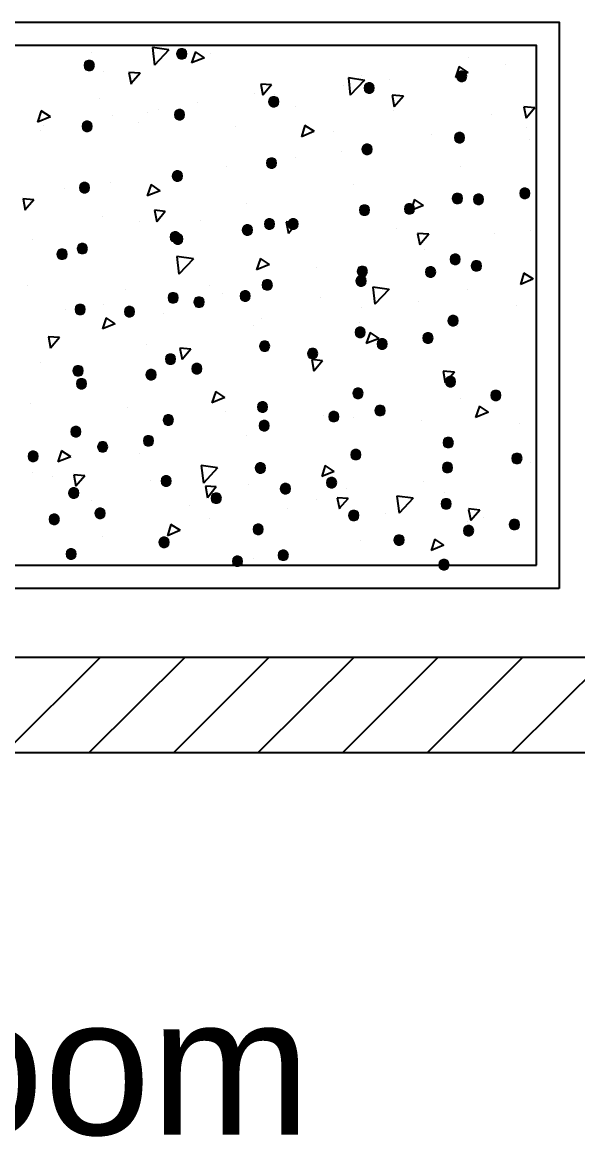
# Model space of a CAD drawing. Header units: millimetres. Extents: x 43 to 258, y 87 to 343.
# Drawn here: x 90.22 to 103.82, y 179.95 to 207.26 of the extents above; entities that cross this region are included whole.
import ezdxf

# ---------------------------------------------------------------- set-up
doc = ezdxf.new("R2010")
doc.units = ezdxf.units.MM
doc.header["$MEASUREMENT"] = 0
doc.layers.get('0').update_dxf_attribs({"linetype": 'CONTINUOUS'})
doc.styles.add('Arial$001H0', font='')
doc.styles.get('Arial$001H0').set_extended_font_data('Arial')

msp = doc.modelspace()

# ---------------------------------------------------------------- hatches: boundary and pattern name
at = {"true_color": 0x767676}
for points in [[(94.241, 206.491), (94.23, 206.544), (94.199, 206.587), (94.146, 206.608), (94.103, 206.608), (94.051, 206.587), (94.019, 206.544), (94.008, 206.491), (94.019, 206.438), (94.051, 206.396), (94.103, 206.375), (94.146, 206.375), (94.199, 206.396), (94.23, 206.438)], [(91.976, 206.206), (91.966, 206.259), (91.934, 206.301), (91.881, 206.322), (91.839, 206.322), (91.786, 206.301), (91.754, 206.259), (91.743, 206.206), (91.754, 206.153), (91.786, 206.11), (91.839, 206.089), (91.881, 206.089), (91.934, 206.11), (91.966, 206.153)], [(101.099, 205.941), (101.088, 205.994), (101.057, 206.036), (101.004, 206.057), (100.961, 206.057), (100.909, 206.036), (100.877, 205.994), (100.866, 205.941), (100.877, 205.888), (100.909, 205.846), (100.961, 205.825), (101.004, 205.825), (101.057, 205.846), (101.088, 205.888)], [(98.834, 205.655), (98.824, 205.708), (98.792, 205.751), (98.739, 205.772), (98.697, 205.772), (98.644, 205.751), (98.612, 205.708), (98.601, 205.655), (98.612, 205.602), (98.644, 205.56), (98.697, 205.539), (98.739, 205.539), (98.792, 205.56), (98.824, 205.602)], [(96.495, 205.317), (96.485, 205.37), (96.453, 205.412), (96.4, 205.433), (96.358, 205.433), (96.305, 205.412), (96.273, 205.37), (96.262, 205.317), (96.273, 205.264), (96.305, 205.221), (96.358, 205.2), (96.4, 205.2), (96.453, 205.221), (96.485, 205.264)], [(94.188, 204.999), (94.178, 205.052), (94.146, 205.094), (94.093, 205.116), (94.051, 205.116), (93.998, 205.094), (93.966, 205.052), (93.955, 204.999), (93.966, 204.946), (93.998, 204.904), (94.051, 204.883), (94.093, 204.883), (94.146, 204.904), (94.178, 204.946)], [(91.923, 204.713), (91.913, 204.766), (91.881, 204.809), (91.828, 204.83), (91.786, 204.83), (91.733, 204.809), (91.701, 204.766), (91.69, 204.713), (91.701, 204.66), (91.733, 204.618), (91.786, 204.597), (91.828, 204.597), (91.881, 204.618), (91.913, 204.66)], [(101.046, 204.438), (101.036, 204.491), (101.004, 204.533), (100.951, 204.555), (100.909, 204.555), (100.856, 204.533), (100.824, 204.491), (100.813, 204.438), (100.824, 204.385), (100.856, 204.343), (100.909, 204.322), (100.951, 204.322), (101.004, 204.343), (101.036, 204.385)], [(98.781, 204.152), (98.771, 204.205), (98.739, 204.248), (98.686, 204.269), (98.644, 204.269), (98.591, 204.248), (98.559, 204.205), (98.548, 204.152), (98.559, 204.1), (98.591, 204.057), (98.644, 204.036), (98.686, 204.036), (98.739, 204.057), (98.771, 204.1)], [(96.442, 203.814), (96.432, 203.867), (96.4, 203.909), (96.347, 203.93), (96.305, 203.93), (96.252, 203.909), (96.22, 203.867), (96.21, 203.814), (96.22, 203.761), (96.252, 203.719), (96.305, 203.697), (96.347, 203.697), (96.4, 203.719), (96.432, 203.761)], [(94.135, 203.496), (94.125, 203.549), (94.093, 203.592), (94.04, 203.613), (93.998, 203.613), (93.945, 203.592), (93.913, 203.549), (93.902, 203.496), (93.913, 203.443), (93.945, 203.401), (93.998, 203.38), (94.04, 203.38), (94.093, 203.401), (94.125, 203.443)], [(91.86, 203.211), (91.849, 203.263), (91.817, 203.306), (91.765, 203.327), (91.722, 203.327), (91.669, 203.306), (91.638, 203.263), (91.627, 203.211), (91.638, 203.158), (91.669, 203.115), (91.722, 203.094), (91.765, 203.094), (91.817, 203.115), (91.849, 203.158)], [(100.993, 202.946), (100.983, 202.999), (100.951, 203.041), (100.898, 203.062), (100.856, 203.062), (100.803, 203.041), (100.771, 202.999), (100.76, 202.946), (100.771, 202.893), (100.803, 202.851), (100.856, 202.83), (100.898, 202.83), (100.951, 202.851), (100.983, 202.893)], [(101.512, 202.925), (101.501, 202.978), (101.469, 203.02), (101.417, 203.041), (101.374, 203.041), (101.321, 203.02), (101.29, 202.978), (101.279, 202.925), (101.29, 202.872), (101.321, 202.83), (101.374, 202.808), (101.417, 202.808), (101.469, 202.83), (101.501, 202.872)], [(102.644, 203.073), (102.634, 203.126), (102.602, 203.168), (102.549, 203.189), (102.507, 203.189), (102.454, 203.168), (102.422, 203.126), (102.411, 203.073), (102.422, 203.02), (102.454, 202.978), (102.507, 202.957), (102.549, 202.957), (102.602, 202.978), (102.634, 203.02)], [(98.718, 202.66), (98.707, 202.713), (98.675, 202.755), (98.623, 202.777), (98.58, 202.777), (98.527, 202.755), (98.496, 202.713), (98.485, 202.66), (98.496, 202.607), (98.527, 202.565), (98.58, 202.544), (98.623, 202.544), (98.675, 202.565), (98.707, 202.607)], [(99.818, 202.692), (99.808, 202.745), (99.776, 202.787), (99.723, 202.808), (99.681, 202.808), (99.628, 202.787), (99.596, 202.745), (99.586, 202.692), (99.596, 202.639), (99.628, 202.597), (99.681, 202.576), (99.723, 202.576), (99.776, 202.597), (99.808, 202.639)], [(96.389, 202.322), (96.379, 202.374), (96.347, 202.417), (96.294, 202.438), (96.252, 202.438), (96.199, 202.417), (96.167, 202.374), (96.157, 202.322), (96.167, 202.269), (96.199, 202.226), (96.252, 202.205), (96.294, 202.205), (96.347, 202.226), (96.379, 202.269)], [(96.972, 202.322), (96.961, 202.374), (96.929, 202.417), (96.876, 202.438), (96.834, 202.438), (96.781, 202.417), (96.749, 202.374), (96.739, 202.322), (96.749, 202.269), (96.781, 202.226), (96.834, 202.205), (96.876, 202.205), (96.929, 202.226), (96.961, 202.269)], [(94.082, 202.004), (94.072, 202.057), (94.04, 202.099), (93.987, 202.12), (93.945, 202.12), (93.892, 202.099), (93.86, 202.057), (93.849, 202.004), (93.86, 201.951), (93.892, 201.909), (93.945, 201.888), (93.987, 201.888), (94.04, 201.909), (94.072, 201.951)], [(95.85, 202.173), (95.839, 202.226), (95.807, 202.269), (95.754, 202.29), (95.712, 202.29), (95.659, 202.269), (95.627, 202.226), (95.617, 202.173), (95.627, 202.12), (95.659, 202.078), (95.712, 202.057), (95.754, 202.057), (95.807, 202.078), (95.839, 202.12)], [(91.807, 201.718), (91.796, 201.771), (91.765, 201.814), (91.712, 201.835), (91.669, 201.835), (91.616, 201.814), (91.585, 201.771), (91.574, 201.718), (91.585, 201.665), (91.616, 201.623), (91.669, 201.602), (91.712, 201.602), (91.765, 201.623), (91.796, 201.665)], [(94.146, 201.951), (94.135, 202.004), (94.103, 202.046), (94.051, 202.068), (94.008, 202.068), (93.955, 202.046), (93.924, 202.004), (93.913, 201.951), (93.924, 201.898), (93.955, 201.856), (94.008, 201.835), (94.051, 201.835), (94.103, 201.856), (94.135, 201.898)], [(91.309, 201.581), (91.299, 201.634), (91.267, 201.676), (91.214, 201.697), (91.172, 201.697), (91.119, 201.676), (91.087, 201.634), (91.077, 201.581), (91.087, 201.528), (91.119, 201.485), (91.172, 201.464), (91.214, 201.464), (91.267, 201.485), (91.299, 201.528)], [(100.94, 201.454), (100.93, 201.507), (100.898, 201.549), (100.845, 201.57), (100.803, 201.57), (100.75, 201.549), (100.718, 201.507), (100.707, 201.454), (100.718, 201.401), (100.75, 201.358), (100.803, 201.337), (100.845, 201.337), (100.898, 201.358), (100.93, 201.401)], [(101.459, 201.295), (101.448, 201.348), (101.417, 201.39), (101.364, 201.411), (101.321, 201.411), (101.268, 201.39), (101.237, 201.348), (101.226, 201.295), (101.237, 201.242), (101.268, 201.2), (101.321, 201.179), (101.364, 201.179), (101.417, 201.2), (101.448, 201.242)], [(98.633, 200.925), (98.623, 200.977), (98.591, 201.02), (98.538, 201.041), (98.496, 201.041), (98.443, 201.02), (98.411, 200.977), (98.4, 200.925), (98.411, 200.872), (98.443, 200.829), (98.496, 200.808), (98.538, 200.808), (98.591, 200.829), (98.623, 200.872)], [(98.665, 201.157), (98.654, 201.21), (98.623, 201.253), (98.57, 201.274), (98.527, 201.274), (98.474, 201.253), (98.443, 201.21), (98.432, 201.157), (98.443, 201.104), (98.474, 201.062), (98.527, 201.041), (98.57, 201.041), (98.623, 201.062), (98.654, 201.104)], [(100.337, 201.147), (100.326, 201.2), (100.295, 201.242), (100.242, 201.263), (100.199, 201.263), (100.147, 201.242), (100.115, 201.2), (100.104, 201.147), (100.115, 201.094), (100.147, 201.052), (100.199, 201.03), (100.242, 201.03), (100.295, 201.052), (100.326, 201.094)], [(96.337, 200.829), (96.326, 200.882), (96.294, 200.925), (96.241, 200.946), (96.199, 200.946), (96.146, 200.925), (96.114, 200.882), (96.104, 200.829), (96.114, 200.776), (96.146, 200.734), (96.199, 200.713), (96.241, 200.713), (96.294, 200.734), (96.326, 200.776)], [(94.029, 200.512), (94.019, 200.565), (93.987, 200.607), (93.934, 200.628), (93.892, 200.628), (93.839, 200.607), (93.807, 200.565), (93.797, 200.512), (93.807, 200.459), (93.839, 200.417), (93.892, 200.395), (93.934, 200.395), (93.987, 200.417), (94.019, 200.459)], [(94.664, 200.406), (94.654, 200.459), (94.622, 200.501), (94.569, 200.522), (94.527, 200.522), (94.474, 200.501), (94.442, 200.459), (94.432, 200.406), (94.442, 200.353), (94.474, 200.311), (94.527, 200.29), (94.569, 200.29), (94.622, 200.311), (94.654, 200.353)], [(95.797, 200.554), (95.786, 200.607), (95.754, 200.649), (95.702, 200.671), (95.659, 200.671), (95.606, 200.649), (95.575, 200.607), (95.564, 200.554), (95.575, 200.501), (95.606, 200.459), (95.659, 200.438), (95.702, 200.438), (95.754, 200.459), (95.786, 200.501)], [(91.754, 200.226), (91.743, 200.279), (91.712, 200.321), (91.659, 200.342), (91.616, 200.342), (91.563, 200.321), (91.532, 200.279), (91.521, 200.226), (91.532, 200.173), (91.563, 200.131), (91.616, 200.11), (91.659, 200.11), (91.712, 200.131), (91.743, 200.173)], [(92.96, 200.173), (92.95, 200.226), (92.918, 200.268), (92.865, 200.29), (92.823, 200.29), (92.77, 200.268), (92.738, 200.226), (92.728, 200.173), (92.738, 200.12), (92.77, 200.078), (92.823, 200.057), (92.865, 200.057), (92.918, 200.078), (92.95, 200.12)], [(100.887, 199.951), (100.877, 200.004), (100.845, 200.046), (100.792, 200.067), (100.75, 200.067), (100.697, 200.046), (100.665, 200.004), (100.655, 199.951), (100.665, 199.898), (100.697, 199.856), (100.75, 199.834), (100.792, 199.834), (100.845, 199.856), (100.877, 199.898)], [(98.612, 199.665), (98.601, 199.718), (98.57, 199.76), (98.517, 199.782), (98.474, 199.782), (98.421, 199.76), (98.39, 199.718), (98.379, 199.665), (98.39, 199.612), (98.421, 199.57), (98.474, 199.549), (98.517, 199.549), (98.57, 199.57), (98.601, 199.612)], [(100.274, 199.528), (100.263, 199.58), (100.231, 199.623), (100.178, 199.644), (100.136, 199.644), (100.083, 199.623), (100.051, 199.58), (100.041, 199.528), (100.051, 199.475), (100.083, 199.432), (100.136, 199.411), (100.178, 199.411), (100.231, 199.432), (100.263, 199.475)], [(96.273, 199.326), (96.262, 199.379), (96.231, 199.422), (96.178, 199.443), (96.135, 199.443), (96.083, 199.422), (96.051, 199.379), (96.04, 199.326), (96.051, 199.274), (96.083, 199.231), (96.135, 199.21), (96.178, 199.21), (96.231, 199.231), (96.262, 199.274)], [(99.152, 199.379), (99.141, 199.432), (99.109, 199.475), (99.056, 199.496), (99.014, 199.496), (98.961, 199.475), (98.929, 199.432), (98.919, 199.379), (98.929, 199.326), (98.961, 199.284), (99.014, 199.263), (99.056, 199.263), (99.109, 199.284), (99.141, 199.326)], [(93.966, 199.009), (93.955, 199.062), (93.924, 199.104), (93.871, 199.125), (93.828, 199.125), (93.775, 199.104), (93.744, 199.062), (93.733, 199.009), (93.744, 198.956), (93.775, 198.914), (93.828, 198.893), (93.871, 198.893), (93.924, 198.914), (93.955, 198.956)], [(97.448, 199.147), (97.437, 199.199), (97.405, 199.242), (97.353, 199.263), (97.31, 199.263), (97.257, 199.242), (97.226, 199.199), (97.215, 199.147), (97.226, 199.094), (97.257, 199.051), (97.31, 199.03), (97.353, 199.03), (97.405, 199.051), (97.437, 199.094)], [(91.701, 198.723), (91.69, 198.776), (91.659, 198.818), (91.606, 198.84), (91.563, 198.84), (91.511, 198.818), (91.479, 198.776), (91.468, 198.723), (91.479, 198.67), (91.511, 198.628), (91.563, 198.607), (91.606, 198.607), (91.659, 198.628), (91.69, 198.67)], [(94.611, 198.776), (94.601, 198.829), (94.569, 198.871), (94.516, 198.893), (94.474, 198.893), (94.421, 198.871), (94.389, 198.829), (94.379, 198.776), (94.389, 198.723), (94.421, 198.681), (94.474, 198.66), (94.516, 198.66), (94.569, 198.681), (94.601, 198.723)], [(93.49, 198.628), (93.479, 198.681), (93.447, 198.723), (93.394, 198.744), (93.352, 198.744), (93.299, 198.723), (93.267, 198.681), (93.257, 198.628), (93.267, 198.575), (93.299, 198.533), (93.352, 198.512), (93.394, 198.512), (93.447, 198.533), (93.479, 198.575)], [(100.824, 198.459), (100.813, 198.512), (100.782, 198.554), (100.729, 198.575), (100.686, 198.575), (100.633, 198.554), (100.602, 198.512), (100.591, 198.459), (100.602, 198.406), (100.633, 198.363), (100.686, 198.342), (100.729, 198.342), (100.782, 198.363), (100.813, 198.406)], [(91.786, 198.406), (91.775, 198.459), (91.743, 198.501), (91.69, 198.522), (91.648, 198.522), (91.595, 198.501), (91.563, 198.459), (91.553, 198.406), (91.563, 198.353), (91.595, 198.31), (91.648, 198.289), (91.69, 198.289), (91.743, 198.31), (91.775, 198.353)], [(98.559, 198.173), (98.548, 198.226), (98.517, 198.268), (98.464, 198.289), (98.421, 198.289), (98.369, 198.268), (98.337, 198.226), (98.326, 198.173), (98.337, 198.12), (98.369, 198.078), (98.421, 198.056), (98.464, 198.056), (98.517, 198.078), (98.548, 198.12)], [(101.935, 198.12), (101.925, 198.173), (101.893, 198.215), (101.84, 198.236), (101.798, 198.236), (101.745, 198.215), (101.713, 198.173), (101.702, 198.12), (101.713, 198.067), (101.745, 198.025), (101.798, 198.004), (101.84, 198.004), (101.893, 198.025), (101.925, 198.067)], [(96.22, 197.834), (96.21, 197.887), (96.178, 197.929), (96.125, 197.951), (96.083, 197.951), (96.03, 197.929), (95.998, 197.887), (95.987, 197.834), (95.998, 197.781), (96.03, 197.739), (96.083, 197.718), (96.125, 197.718), (96.178, 197.739), (96.21, 197.781)], [(99.099, 197.75), (99.088, 197.802), (99.056, 197.845), (99.004, 197.866), (98.961, 197.866), (98.908, 197.845), (98.877, 197.802), (98.866, 197.75), (98.877, 197.697), (98.908, 197.654), (98.961, 197.633), (99.004, 197.633), (99.056, 197.654), (99.088, 197.697)], [(93.913, 197.517), (93.902, 197.57), (93.871, 197.612), (93.818, 197.633), (93.775, 197.633), (93.722, 197.612), (93.691, 197.57), (93.68, 197.517), (93.691, 197.464), (93.722, 197.421), (93.775, 197.4), (93.818, 197.4), (93.871, 197.421), (93.902, 197.464)], [(96.262, 197.379), (96.252, 197.432), (96.22, 197.474), (96.167, 197.496), (96.125, 197.496), (96.072, 197.474), (96.04, 197.432), (96.03, 197.379), (96.04, 197.326), (96.072, 197.284), (96.125, 197.263), (96.167, 197.263), (96.22, 197.284), (96.252, 197.326)], [(97.966, 197.601), (97.956, 197.654), (97.924, 197.697), (97.871, 197.718), (97.829, 197.718), (97.776, 197.697), (97.744, 197.654), (97.734, 197.601), (97.744, 197.548), (97.776, 197.506), (97.829, 197.485), (97.871, 197.485), (97.924, 197.506), (97.956, 197.548)], [(91.648, 197.231), (91.638, 197.284), (91.606, 197.326), (91.553, 197.347), (91.511, 197.347), (91.458, 197.326), (91.426, 197.284), (91.415, 197.231), (91.426, 197.178), (91.458, 197.136), (91.511, 197.115), (91.553, 197.115), (91.606, 197.136), (91.638, 197.178)], [(92.304, 196.861), (92.294, 196.913), (92.262, 196.956), (92.209, 196.977), (92.167, 196.977), (92.114, 196.956), (92.082, 196.913), (92.071, 196.861), (92.082, 196.808), (92.114, 196.765), (92.167, 196.744), (92.209, 196.744), (92.262, 196.765), (92.294, 196.808)], [(93.426, 197.009), (93.416, 197.062), (93.384, 197.104), (93.331, 197.125), (93.289, 197.125), (93.236, 197.104), (93.204, 197.062), (93.193, 197.009), (93.204, 196.956), (93.236, 196.913), (93.289, 196.892), (93.331, 196.892), (93.384, 196.913), (93.416, 196.956)], [(100.771, 196.966), (100.76, 197.019), (100.729, 197.062), (100.676, 197.083), (100.633, 197.083), (100.58, 197.062), (100.549, 197.019), (100.538, 196.966), (100.549, 196.913), (100.58, 196.871), (100.633, 196.85), (100.676, 196.85), (100.729, 196.871), (100.76, 196.913)], [(90.6, 196.628), (90.59, 196.681), (90.558, 196.723), (90.505, 196.744), (90.463, 196.744), (90.41, 196.723), (90.378, 196.681), (90.368, 196.628), (90.378, 196.575), (90.41, 196.532), (90.463, 196.511), (90.505, 196.511), (90.558, 196.532), (90.59, 196.575)], [(98.506, 196.67), (98.496, 196.723), (98.464, 196.765), (98.411, 196.786), (98.369, 196.786), (98.316, 196.765), (98.284, 196.723), (98.273, 196.67), (98.284, 196.617), (98.316, 196.575), (98.369, 196.554), (98.411, 196.554), (98.464, 196.575), (98.496, 196.617)], [(102.454, 196.575), (102.443, 196.628), (102.411, 196.67), (102.358, 196.691), (102.316, 196.691), (102.263, 196.67), (102.231, 196.628), (102.221, 196.575), (102.231, 196.522), (102.263, 196.48), (102.316, 196.458), (102.358, 196.458), (102.411, 196.48), (102.443, 196.522)], [(96.167, 196.342), (96.157, 196.395), (96.125, 196.437), (96.072, 196.458), (96.03, 196.458), (95.977, 196.437), (95.945, 196.395), (95.934, 196.342), (95.945, 196.289), (95.977, 196.247), (96.03, 196.226), (96.072, 196.226), (96.125, 196.247), (96.157, 196.289)], [(100.75, 196.353), (100.739, 196.405), (100.707, 196.448), (100.655, 196.469), (100.612, 196.469), (100.559, 196.448), (100.528, 196.405), (100.517, 196.353), (100.528, 196.3), (100.559, 196.257), (100.612, 196.236), (100.655, 196.236), (100.707, 196.257), (100.739, 196.3)], [(93.86, 196.024), (93.849, 196.077), (93.818, 196.12), (93.765, 196.141), (93.722, 196.141), (93.67, 196.12), (93.638, 196.077), (93.627, 196.024), (93.638, 195.972), (93.67, 195.929), (93.722, 195.908), (93.765, 195.908), (93.818, 195.929), (93.849, 195.972)], [(97.913, 195.982), (97.903, 196.035), (97.871, 196.077), (97.818, 196.099), (97.776, 196.099), (97.723, 196.077), (97.691, 196.035), (97.681, 195.982), (97.691, 195.929), (97.723, 195.887), (97.776, 195.866), (97.818, 195.866), (97.871, 195.887), (97.903, 195.929)], [(91.595, 195.728), (91.585, 195.781), (91.553, 195.823), (91.5, 195.845), (91.458, 195.845), (91.405, 195.823), (91.373, 195.781), (91.362, 195.728), (91.373, 195.675), (91.405, 195.633), (91.458, 195.612), (91.5, 195.612), (91.553, 195.633), (91.585, 195.675)], [(96.781, 195.834), (96.77, 195.887), (96.739, 195.929), (96.686, 195.95), (96.643, 195.95), (96.591, 195.929), (96.559, 195.887), (96.548, 195.834), (96.559, 195.781), (96.591, 195.739), (96.643, 195.718), (96.686, 195.718), (96.739, 195.739), (96.77, 195.781)], [(95.088, 195.601), (95.077, 195.654), (95.045, 195.696), (94.992, 195.718), (94.95, 195.718), (94.897, 195.696), (94.865, 195.654), (94.855, 195.601), (94.865, 195.548), (94.897, 195.506), (94.95, 195.485), (94.992, 195.485), (95.045, 195.506), (95.077, 195.548)], [(100.718, 195.464), (100.707, 195.516), (100.676, 195.559), (100.623, 195.58), (100.58, 195.58), (100.528, 195.559), (100.496, 195.516), (100.485, 195.464), (100.496, 195.411), (100.528, 195.368), (100.58, 195.347), (100.623, 195.347), (100.676, 195.368), (100.707, 195.411)], [(92.241, 195.231), (92.23, 195.284), (92.198, 195.326), (92.146, 195.347), (92.103, 195.347), (92.05, 195.326), (92.019, 195.284), (92.008, 195.231), (92.019, 195.178), (92.05, 195.135), (92.103, 195.114), (92.146, 195.114), (92.198, 195.135), (92.23, 195.178)], [(98.453, 195.178), (98.443, 195.231), (98.411, 195.273), (98.358, 195.294), (98.316, 195.294), (98.263, 195.273), (98.231, 195.231), (98.22, 195.178), (98.231, 195.125), (98.263, 195.083), (98.316, 195.061), (98.358, 195.061), (98.411, 195.083), (98.443, 195.125)], [(91.119, 195.083), (91.108, 195.135), (91.077, 195.178), (91.024, 195.199), (90.981, 195.199), (90.928, 195.178), (90.897, 195.135), (90.886, 195.083), (90.897, 195.03), (90.928, 194.987), (90.981, 194.966), (91.024, 194.966), (91.077, 194.987), (91.108, 195.03)], [(102.39, 194.956), (102.38, 195.008), (102.348, 195.051), (102.295, 195.072), (102.253, 195.072), (102.2, 195.051), (102.168, 195.008), (102.157, 194.956), (102.168, 194.903), (102.2, 194.86), (102.253, 194.839), (102.295, 194.839), (102.348, 194.86), (102.38, 194.903)], [(96.114, 194.839), (96.104, 194.892), (96.072, 194.934), (96.019, 194.956), (95.977, 194.956), (95.924, 194.934), (95.892, 194.892), (95.881, 194.839), (95.892, 194.786), (95.924, 194.744), (95.977, 194.723), (96.019, 194.723), (96.072, 194.744), (96.104, 194.786)], [(101.268, 194.807), (101.258, 194.86), (101.226, 194.903), (101.173, 194.924), (101.131, 194.924), (101.078, 194.903), (101.046, 194.86), (101.036, 194.807), (101.046, 194.754), (101.078, 194.712), (101.131, 194.691), (101.173, 194.691), (101.226, 194.712), (101.258, 194.754)], [(93.807, 194.522), (93.797, 194.575), (93.765, 194.617), (93.712, 194.638), (93.67, 194.638), (93.617, 194.617), (93.585, 194.575), (93.574, 194.522), (93.585, 194.469), (93.617, 194.426), (93.67, 194.405), (93.712, 194.405), (93.765, 194.426), (93.797, 194.469)], [(99.564, 194.575), (99.554, 194.627), (99.522, 194.67), (99.469, 194.691), (99.427, 194.691), (99.374, 194.67), (99.342, 194.627), (99.332, 194.575), (99.342, 194.522), (99.374, 194.479), (99.427, 194.458), (99.469, 194.458), (99.522, 194.479), (99.554, 194.522)], [(91.532, 194.236), (91.521, 194.289), (91.489, 194.331), (91.436, 194.352), (91.394, 194.352), (91.341, 194.331), (91.309, 194.289), (91.299, 194.236), (91.309, 194.183), (91.341, 194.141), (91.394, 194.119), (91.436, 194.119), (91.489, 194.141), (91.521, 194.183)], [(96.728, 194.204), (96.718, 194.257), (96.686, 194.299), (96.633, 194.321), (96.591, 194.321), (96.538, 194.299), (96.506, 194.257), (96.495, 194.204), (96.506, 194.151), (96.538, 194.109), (96.591, 194.088), (96.633, 194.088), (96.686, 194.109), (96.718, 194.151)], [(95.606, 194.056), (95.596, 194.109), (95.564, 194.151), (95.511, 194.172), (95.469, 194.172), (95.416, 194.151), (95.384, 194.109), (95.373, 194.056), (95.384, 194.003), (95.416, 193.961), (95.469, 193.94), (95.511, 193.94), (95.564, 193.961), (95.596, 194.003)], [(100.665, 193.971), (100.655, 194.024), (100.623, 194.067), (100.57, 194.088), (100.528, 194.088), (100.475, 194.067), (100.443, 194.024), (100.432, 193.971), (100.443, 193.918), (100.475, 193.876), (100.528, 193.855), (100.57, 193.855), (100.623, 193.876), (100.655, 193.918)]]:
    msp.add_hatch(color=0, dxfattribs=at).paths.add_polyline_path(points)

# ---------------------------------------------------------------- linework, layer by layer
at = {"color": 0, "linetype": 'Continuous', "lineweight": 25, "true_color": 0x767676}
for p, q in [((91.913, 206.523), (91.913, 206.523)), ((93.405, 206.65), (93.458, 206.216)), ((93.807, 206.587), (93.405, 206.65)), ((93.807, 206.587), (93.458, 206.216)), ((94.463, 206.544), (94.368, 206.269)), ((94.686, 206.396), (94.463, 206.544)), ((94.823, 206.502), (94.823, 206.502)), ((94.686, 206.396), (94.368, 206.269)), ((101.152, 206.407), (101.152, 206.407)), ((102.062, 206.237), (102.062, 206.237)), ((92.209, 206.047), (92.209, 206.047)), ((93.109, 206.015), (92.833, 206.036)), ((92.833, 206.036), (92.886, 205.751)), ((93.109, 206.015), (92.886, 205.761)), ((98.527, 205.962), (98.527, 205.962)), ((100.919, 206.184), (100.834, 205.909)), ((101.141, 206.036), (100.834, 205.909)), ((101.141, 206.036), (100.919, 206.184)), ((96.326, 205.729), (96.061, 205.751)), ((96.061, 205.751), (96.114, 205.475)), ((96.326, 205.729), (96.114, 205.475)), ((98.093, 205.719), (98.093, 205.719)), ((98.21, 205.899), (98.252, 205.475)), ((98.612, 205.835), (98.21, 205.899)), ((98.601, 205.846), (98.252, 205.475)), ((99.226, 205.867), (99.226, 205.867)), ((92.103, 205.401), (92.103, 205.401)), ((95.903, 205.507), (95.903, 205.507)), ((96.4, 205.497), (96.4, 205.497)), ((99.554, 205.454), (99.279, 205.475)), ((99.279, 205.475), (99.332, 205.19)), ((99.554, 205.454), (99.332, 205.19)), ((93.553, 205.126), (93.553, 205.126)), ((94.506, 205.306), (94.506, 205.306)), ((96.908, 205.2), (96.908, 205.2)), ((99.3, 205.105), (99.3, 205.105)), ((102.771, 205.168), (102.507, 205.19)), ((102.507, 205.19), (102.56, 204.914)), ((102.771, 205.168), (102.56, 204.914)), ((90.685, 205.094), (90.59, 204.819)), ((90.907, 204.946), (90.59, 204.819)), ((90.653, 204.904), (90.653, 204.904)), ((90.907, 204.946), (90.685, 205.094)), ((92.431, 204.978), (92.431, 204.978)), ((93.289, 205.063), (93.289, 205.063)), ((101.702, 204.999), (101.702, 204.999)), ((90.664, 204.608), (90.664, 204.608)), ((90.727, 204.745), (90.727, 204.745)), ((93.056, 204.798), (93.056, 204.798)), ((95.448, 204.703), (95.448, 204.703)), ((97.141, 204.735), (97.056, 204.459)), ((97.363, 204.586), (97.056, 204.459)), ((97.374, 204.586), (97.141, 204.735)), ((97.85, 204.597), (97.85, 204.597)), ((102.581, 204.692), (102.581, 204.692)), ((100.252, 204.502), (100.252, 204.502)), ((100.877, 204.47), (100.877, 204.47)), ((102.644, 204.396), (102.644, 204.396)), ((98.04, 204.1), (98.04, 204.1)), ((96.919, 203.951), (96.919, 203.951)), ((95.215, 203.719), (95.215, 203.719)), ((100.961, 203.729), (100.961, 203.729)), ((91.246, 203.2), (91.246, 203.2)), ((92.378, 203.348), (92.378, 203.348)), ((93.373, 203.285), (93.278, 203.009)), ((93.595, 203.136), (93.373, 203.285)), ((98.337, 203.285), (98.337, 203.285)), ((90.505, 202.914), (90.23, 202.935)), ((90.241, 202.935), (90.293, 202.66)), ((93.595, 203.136), (93.278, 203.009)), ((99.829, 202.925), (99.734, 202.65)), ((100.051, 202.777), (99.829, 202.925)), ((90.505, 202.914), (90.283, 202.66)), ((93.722, 202.628), (93.458, 202.66)), ((93.458, 202.66), (93.511, 202.374)), ((95.723, 202.83), (95.723, 202.83)), ((100.051, 202.777), (99.734, 202.65)), ((92.177, 202.501), (92.177, 202.501)), ((93.098, 202.385), (93.098, 202.385)), ((93.722, 202.628), (93.511, 202.374)), ((94.58, 202.406), (94.58, 202.406)), ((96.95, 202.353), (96.686, 202.374)), ((96.686, 202.374), (96.739, 202.089)), ((96.95, 202.353), (96.739, 202.089)), ((96.972, 202.3), (96.972, 202.3)), ((99.374, 202.205), (99.374, 202.205)), ((101.776, 202.099), (101.776, 202.099)), ((102.676, 202.152), (102.676, 202.152)), ((90.473, 201.93), (90.473, 201.93)), ((100.178, 202.068), (99.903, 202.089)), ((99.903, 202.089), (99.956, 201.814)), ((100.178, 202.068), (99.956, 201.814)), ((100.062, 201.708), (100.062, 201.708)), ((94.008, 201.528), (94.051, 201.094)), ((94.41, 201.464), (94.008, 201.528)), ((94.41, 201.464), (94.051, 201.094)), ((96.051, 201.475), (95.956, 201.2)), ((96.273, 201.327), (95.956, 201.2)), ((96.273, 201.327), (96.051, 201.475)), ((97.437, 201.253), (97.437, 201.253)), ((102.507, 201.115), (102.422, 200.84)), ((102.739, 200.967), (102.507, 201.115)), ((90.336, 200.819), (90.336, 200.819)), ((94.813, 200.808), (94.813, 200.808)), ((98.802, 200.776), (98.855, 200.353)), ((99.205, 200.713), (98.802, 200.776)), ((102.729, 200.967), (102.422, 200.84)), ((92.738, 200.723), (92.738, 200.723)), ((95.13, 200.618), (95.13, 200.618)), ((97.532, 200.522), (97.532, 200.522)), ((99.205, 200.723), (98.855, 200.353)), ((101.131, 200.723), (101.131, 200.723)), ((91.278, 200.215), (91.278, 200.215)), ((92.198, 200.353), (92.198, 200.353)), ((98.517, 200.268), (98.517, 200.268)), ((99.935, 200.417), (99.935, 200.417)), ((102.327, 200.321), (102.327, 200.321)), ((92.273, 200.025), (92.188, 199.75)), ((92.495, 199.877), (92.273, 200.025)), ((93.68, 200.12), (93.68, 200.12)), ((96.083, 200.014), (96.083, 200.014)), ((98.485, 199.919), (98.485, 199.919)), ((92.495, 199.877), (92.188, 199.75)), ((95.892, 199.824), (95.892, 199.824)), ((98.739, 199.665), (98.644, 199.39)), ((98.961, 199.517), (98.739, 199.665)), ((100.877, 199.813), (100.877, 199.813)), ((91.13, 199.538), (90.854, 199.559)), ((90.865, 199.559), (90.907, 199.274)), ((91.13, 199.538), (90.907, 199.274)), ((93.267, 199.369), (93.267, 199.369)), ((98.961, 199.517), (98.644, 199.39)), ((94.347, 199.252), (94.082, 199.274)), ((94.082, 199.274), (94.135, 198.998)), ((94.347, 199.252), (94.135, 198.998)), ((90.653, 198.924), (90.653, 198.924)), ((97.575, 198.967), (97.31, 198.998)), ((97.31, 198.998), (97.363, 198.713)), ((97.575, 198.967), (97.363, 198.713)), ((100.803, 198.691), (100.528, 198.713)), ((100.528, 198.713), (100.58, 198.427)), ((100.803, 198.691), (100.58, 198.427)), ((94.961, 198.215), (94.865, 197.94)), ((95.183, 198.067), (94.865, 197.94)), ((95.183, 198.067), (94.961, 198.215)), ((100.951, 198.035), (100.951, 198.035)), ((90.41, 197.919), (90.41, 197.919)), ((92.802, 197.824), (92.802, 197.824)), ((101.417, 197.855), (101.321, 197.58)), ((101.639, 197.707), (101.417, 197.855)), ((95.204, 197.718), (95.204, 197.718)), ((97.607, 197.623), (97.607, 197.623)), ((98.326, 197.591), (98.326, 197.591)), ((100.009, 197.517), (100.009, 197.517)), ((101.639, 197.707), (101.321, 197.58)), ((102.401, 197.421), (102.401, 197.421)), ((95.702, 197.136), (95.702, 197.136)), ((91.182, 196.765), (91.087, 196.49)), ((91.405, 196.617), (91.182, 196.765)), ((93.087, 196.691), (93.087, 196.691)), ((91.405, 196.617), (91.087, 196.49)), ((94.601, 196.405), (94.654, 195.972)), ((95.003, 196.342), (94.601, 196.405)), ((97.638, 196.405), (97.554, 196.13)), ((97.861, 196.257), (97.638, 196.405)), ((102.665, 196.469), (102.665, 196.469)), ((90.463, 196.236), (90.463, 196.236)), ((90.96, 196.141), (90.96, 196.141)), ((91.754, 196.151), (91.479, 196.173)), ((91.479, 196.173), (91.532, 195.897)), ((91.754, 196.151), (91.532, 195.897)), ((95.003, 196.342), (94.654, 195.972)), ((97.861, 196.257), (97.554, 196.13)), ((93.363, 196.035), (93.363, 196.035)), ((94.971, 195.876), (94.707, 195.897)), ((94.707, 195.897), (94.76, 195.612)), ((94.971, 195.876), (94.76, 195.612)), ((95.765, 195.94), (95.765, 195.94)), ((98.167, 195.834), (98.167, 195.834)), ((100.041, 196.014), (100.041, 196.014)), ((97.427, 195.569), (97.427, 195.569)), ((98.199, 195.591), (97.935, 195.612)), ((97.935, 195.612), (97.988, 195.337)), ((98.199, 195.591), (97.977, 195.337)), ((99.395, 195.654), (99.448, 195.231)), ((99.797, 195.601), (99.395, 195.654)), ((99.797, 195.601), (99.448, 195.231)), ((100.559, 195.739), (100.559, 195.739)), ((91.913, 195.538), (91.913, 195.538)), ((94.315, 195.432), (94.315, 195.432)), ((96.707, 195.337), (96.707, 195.337)), ((101.427, 195.305), (101.152, 195.337)), ((101.152, 195.326), (101.205, 195.051)), ((101.427, 195.305), (101.205, 195.051)), ((94.802, 195.114), (94.802, 195.114)), ((99.109, 195.231), (99.109, 195.231)), ((101.12, 195.03), (101.12, 195.03)), ((101.512, 195.135), (101.512, 195.135)), ((93.86, 194.956), (93.775, 194.68)), ((94.082, 194.807), (93.775, 194.68)), ((94.093, 194.807), (93.86, 194.956)), ((92.177, 194.67), (92.177, 194.67)), ((98.496, 194.575), (98.496, 194.575)), ((100.326, 194.596), (100.231, 194.321)), ((100.549, 194.448), (100.326, 194.596)), ((100.549, 194.448), (100.231, 194.321)), ((95.881, 194.13), (95.881, 194.13))]:
    msp.add_line(p, q, dxfattribs=at)
at = {"color": 0, "linetype": 'Continuous', "lineweight": 25, "true_color": 0x95834a}
for p, q in [((75.911, 193.961), (102.814, 193.961)), ((103.374, 193.389), (75.911, 193.389))]:
    msp.add_line(p, q, dxfattribs=at)
at = {"color": 0, "linetype": 'Continuous', "lineweight": 25, "true_color": 0x000007}
for p, q in [((128.69, 191.696), (70.122, 191.696)), ((89.785, 189.357), (92.124, 191.696)), ((91.849, 189.357), (94.199, 191.696)), ((93.924, 189.357), (96.262, 191.696)), ((95.987, 189.357), (98.337, 191.696)), ((98.062, 189.357), (100.401, 191.696)), ((100.136, 189.357), (102.475, 191.696)), ((102.2, 189.357), (104.549, 191.696)), ((128.69, 189.357), (70.122, 189.357))]:
    msp.add_line(p, q, dxfattribs=at)
at = {"color": 0, "linetype": 'Continuous', "lineweight": 25, "true_color": 0x95834a}
for points in [[(75.911, 207.264), (103.374, 207.264), (103.374, 193.961), (103.374, 193.389)], [(102.814, 193.961), (102.814, 206.692), (75.911, 206.692)]]:
    msp.add_lwpolyline(points, dxfattribs=at)
at = {"color": 0, "linetype": 'Continuous', "lineweight": -2, "true_color": 0x767676}
for points in [[(94.241, 206.491), (94.23, 206.544), (94.199, 206.587), (94.146, 206.608), (94.103, 206.608), (94.051, 206.587), (94.019, 206.544), (94.008, 206.491), (94.019, 206.438), (94.051, 206.396), (94.103, 206.375), (94.146, 206.375), (94.199, 206.396), (94.23, 206.438)], [(91.976, 206.206), (91.966, 206.259), (91.934, 206.301), (91.881, 206.322), (91.839, 206.322), (91.786, 206.301), (91.754, 206.259), (91.743, 206.206), (91.754, 206.153), (91.786, 206.11), (91.839, 206.089), (91.881, 206.089), (91.934, 206.11), (91.966, 206.153)], [(101.099, 205.941), (101.088, 205.994), (101.057, 206.036), (101.004, 206.057), (100.961, 206.057), (100.909, 206.036), (100.877, 205.994), (100.866, 205.941), (100.877, 205.888), (100.909, 205.846), (100.961, 205.825), (101.004, 205.825), (101.057, 205.846), (101.088, 205.888)], [(98.834, 205.655), (98.824, 205.708), (98.792, 205.751), (98.739, 205.772), (98.697, 205.772), (98.644, 205.751), (98.612, 205.708), (98.601, 205.655), (98.612, 205.602), (98.644, 205.56), (98.697, 205.539), (98.739, 205.539), (98.792, 205.56), (98.824, 205.602)], [(96.495, 205.317), (96.485, 205.37), (96.453, 205.412), (96.4, 205.433), (96.358, 205.433), (96.305, 205.412), (96.273, 205.37), (96.262, 205.317), (96.273, 205.264), (96.305, 205.221), (96.358, 205.2), (96.4, 205.2), (96.453, 205.221), (96.485, 205.264)], [(94.188, 204.999), (94.178, 205.052), (94.146, 205.094), (94.093, 205.116), (94.051, 205.116), (93.998, 205.094), (93.966, 205.052), (93.955, 204.999), (93.966, 204.946), (93.998, 204.904), (94.051, 204.883), (94.093, 204.883), (94.146, 204.904), (94.178, 204.946)], [(91.923, 204.713), (91.913, 204.766), (91.881, 204.809), (91.828, 204.83), (91.786, 204.83), (91.733, 204.809), (91.701, 204.766), (91.69, 204.713), (91.701, 204.66), (91.733, 204.618), (91.786, 204.597), (91.828, 204.597), (91.881, 204.618), (91.913, 204.66)], [(101.046, 204.438), (101.036, 204.491), (101.004, 204.533), (100.951, 204.555), (100.909, 204.555), (100.856, 204.533), (100.824, 204.491), (100.813, 204.438), (100.824, 204.385), (100.856, 204.343), (100.909, 204.322), (100.951, 204.322), (101.004, 204.343), (101.036, 204.385)], [(98.781, 204.152), (98.771, 204.205), (98.739, 204.248), (98.686, 204.269), (98.644, 204.269), (98.591, 204.248), (98.559, 204.205), (98.548, 204.152), (98.559, 204.1), (98.591, 204.057), (98.644, 204.036), (98.686, 204.036), (98.739, 204.057), (98.771, 204.1)], [(96.442, 203.814), (96.432, 203.867), (96.4, 203.909), (96.347, 203.93), (96.305, 203.93), (96.252, 203.909), (96.22, 203.867), (96.21, 203.814), (96.22, 203.761), (96.252, 203.719), (96.305, 203.697), (96.347, 203.697), (96.4, 203.719), (96.432, 203.761)], [(94.135, 203.496), (94.125, 203.549), (94.093, 203.592), (94.04, 203.613), (93.998, 203.613), (93.945, 203.592), (93.913, 203.549), (93.902, 203.496), (93.913, 203.443), (93.945, 203.401), (93.998, 203.38), (94.04, 203.38), (94.093, 203.401), (94.125, 203.443)], [(91.86, 203.211), (91.849, 203.263), (91.817, 203.306), (91.765, 203.327), (91.722, 203.327), (91.669, 203.306), (91.638, 203.263), (91.627, 203.211), (91.638, 203.158), (91.669, 203.115), (91.722, 203.094), (91.765, 203.094), (91.817, 203.115), (91.849, 203.158)], [(100.993, 202.946), (100.983, 202.999), (100.951, 203.041), (100.898, 203.062), (100.856, 203.062), (100.803, 203.041), (100.771, 202.999), (100.76, 202.946), (100.771, 202.893), (100.803, 202.851), (100.856, 202.83), (100.898, 202.83), (100.951, 202.851), (100.983, 202.893)], [(101.512, 202.925), (101.501, 202.978), (101.469, 203.02), (101.417, 203.041), (101.374, 203.041), (101.321, 203.02), (101.29, 202.978), (101.279, 202.925), (101.29, 202.872), (101.321, 202.83), (101.374, 202.808), (101.417, 202.808), (101.469, 202.83), (101.501, 202.872)], [(102.644, 203.073), (102.634, 203.126), (102.602, 203.168), (102.549, 203.189), (102.507, 203.189), (102.454, 203.168), (102.422, 203.126), (102.411, 203.073), (102.422, 203.02), (102.454, 202.978), (102.507, 202.957), (102.549, 202.957), (102.602, 202.978), (102.634, 203.02)], [(98.718, 202.66), (98.707, 202.713), (98.675, 202.755), (98.623, 202.777), (98.58, 202.777), (98.527, 202.755), (98.496, 202.713), (98.485, 202.66), (98.496, 202.607), (98.527, 202.565), (98.58, 202.544), (98.623, 202.544), (98.675, 202.565), (98.707, 202.607)], [(99.818, 202.692), (99.808, 202.745), (99.776, 202.787), (99.723, 202.808), (99.681, 202.808), (99.628, 202.787), (99.596, 202.745), (99.586, 202.692), (99.596, 202.639), (99.628, 202.597), (99.681, 202.576), (99.723, 202.576), (99.776, 202.597), (99.808, 202.639)], [(96.389, 202.322), (96.379, 202.374), (96.347, 202.417), (96.294, 202.438), (96.252, 202.438), (96.199, 202.417), (96.167, 202.374), (96.157, 202.322), (96.167, 202.269), (96.199, 202.226), (96.252, 202.205), (96.294, 202.205), (96.347, 202.226), (96.379, 202.269)], [(96.972, 202.322), (96.961, 202.374), (96.929, 202.417), (96.876, 202.438), (96.834, 202.438), (96.781, 202.417), (96.749, 202.374), (96.739, 202.322), (96.749, 202.269), (96.781, 202.226), (96.834, 202.205), (96.876, 202.205), (96.929, 202.226), (96.961, 202.269)], [(94.082, 202.004), (94.072, 202.057), (94.04, 202.099), (93.987, 202.12), (93.945, 202.12), (93.892, 202.099), (93.86, 202.057), (93.849, 202.004), (93.86, 201.951), (93.892, 201.909), (93.945, 201.888), (93.987, 201.888), (94.04, 201.909), (94.072, 201.951)], [(95.85, 202.173), (95.839, 202.226), (95.807, 202.269), (95.754, 202.29), (95.712, 202.29), (95.659, 202.269), (95.627, 202.226), (95.617, 202.173), (95.627, 202.12), (95.659, 202.078), (95.712, 202.057), (95.754, 202.057), (95.807, 202.078), (95.839, 202.12)], [(91.807, 201.718), (91.796, 201.771), (91.765, 201.814), (91.712, 201.835), (91.669, 201.835), (91.616, 201.814), (91.585, 201.771), (91.574, 201.718), (91.585, 201.665), (91.616, 201.623), (91.669, 201.602), (91.712, 201.602), (91.765, 201.623), (91.796, 201.665)], [(94.146, 201.951), (94.135, 202.004), (94.103, 202.046), (94.051, 202.068), (94.008, 202.068), (93.955, 202.046), (93.924, 202.004), (93.913, 201.951), (93.924, 201.898), (93.955, 201.856), (94.008, 201.835), (94.051, 201.835), (94.103, 201.856), (94.135, 201.898)], [(91.309, 201.581), (91.299, 201.634), (91.267, 201.676), (91.214, 201.697), (91.172, 201.697), (91.119, 201.676), (91.087, 201.634), (91.077, 201.581), (91.087, 201.528), (91.119, 201.485), (91.172, 201.464), (91.214, 201.464), (91.267, 201.485), (91.299, 201.528)], [(100.94, 201.454), (100.93, 201.507), (100.898, 201.549), (100.845, 201.57), (100.803, 201.57), (100.75, 201.549), (100.718, 201.507), (100.707, 201.454), (100.718, 201.401), (100.75, 201.358), (100.803, 201.337), (100.845, 201.337), (100.898, 201.358), (100.93, 201.401)], [(101.459, 201.295), (101.448, 201.348), (101.417, 201.39), (101.364, 201.411), (101.321, 201.411), (101.268, 201.39), (101.237, 201.348), (101.226, 201.295), (101.237, 201.242), (101.268, 201.2), (101.321, 201.179), (101.364, 201.179), (101.417, 201.2), (101.448, 201.242)], [(98.633, 200.925), (98.623, 200.977), (98.591, 201.02), (98.538, 201.041), (98.496, 201.041), (98.443, 201.02), (98.411, 200.977), (98.4, 200.925), (98.411, 200.872), (98.443, 200.829), (98.496, 200.808), (98.538, 200.808), (98.591, 200.829), (98.623, 200.872)], [(98.665, 201.157), (98.654, 201.21), (98.623, 201.253), (98.57, 201.274), (98.527, 201.274), (98.474, 201.253), (98.443, 201.21), (98.432, 201.157), (98.443, 201.104), (98.474, 201.062), (98.527, 201.041), (98.57, 201.041), (98.623, 201.062), (98.654, 201.104)], [(100.337, 201.147), (100.326, 201.2), (100.295, 201.242), (100.242, 201.263), (100.199, 201.263), (100.147, 201.242), (100.115, 201.2), (100.104, 201.147), (100.115, 201.094), (100.147, 201.052), (100.199, 201.03), (100.242, 201.03), (100.295, 201.052), (100.326, 201.094)], [(96.337, 200.829), (96.326, 200.882), (96.294, 200.925), (96.241, 200.946), (96.199, 200.946), (96.146, 200.925), (96.114, 200.882), (96.104, 200.829), (96.114, 200.776), (96.146, 200.734), (96.199, 200.713), (96.241, 200.713), (96.294, 200.734), (96.326, 200.776)], [(94.029, 200.512), (94.019, 200.565), (93.987, 200.607), (93.934, 200.628), (93.892, 200.628), (93.839, 200.607), (93.807, 200.565), (93.797, 200.512), (93.807, 200.459), (93.839, 200.417), (93.892, 200.395), (93.934, 200.395), (93.987, 200.417), (94.019, 200.459)], [(94.664, 200.406), (94.654, 200.459), (94.622, 200.501), (94.569, 200.522), (94.527, 200.522), (94.474, 200.501), (94.442, 200.459), (94.432, 200.406), (94.442, 200.353), (94.474, 200.311), (94.527, 200.29), (94.569, 200.29), (94.622, 200.311), (94.654, 200.353)], [(95.797, 200.554), (95.786, 200.607), (95.754, 200.649), (95.702, 200.671), (95.659, 200.671), (95.606, 200.649), (95.575, 200.607), (95.564, 200.554), (95.575, 200.501), (95.606, 200.459), (95.659, 200.438), (95.702, 200.438), (95.754, 200.459), (95.786, 200.501)], [(91.754, 200.226), (91.743, 200.279), (91.712, 200.321), (91.659, 200.342), (91.616, 200.342), (91.563, 200.321), (91.532, 200.279), (91.521, 200.226), (91.532, 200.173), (91.563, 200.131), (91.616, 200.11), (91.659, 200.11), (91.712, 200.131), (91.743, 200.173)], [(92.96, 200.173), (92.95, 200.226), (92.918, 200.268), (92.865, 200.29), (92.823, 200.29), (92.77, 200.268), (92.738, 200.226), (92.728, 200.173), (92.738, 200.12), (92.77, 200.078), (92.823, 200.057), (92.865, 200.057), (92.918, 200.078), (92.95, 200.12)], [(100.887, 199.951), (100.877, 200.004), (100.845, 200.046), (100.792, 200.067), (100.75, 200.067), (100.697, 200.046), (100.665, 200.004), (100.655, 199.951), (100.665, 199.898), (100.697, 199.856), (100.75, 199.834), (100.792, 199.834), (100.845, 199.856), (100.877, 199.898)], [(98.612, 199.665), (98.601, 199.718), (98.57, 199.76), (98.517, 199.782), (98.474, 199.782), (98.421, 199.76), (98.39, 199.718), (98.379, 199.665), (98.39, 199.612), (98.421, 199.57), (98.474, 199.549), (98.517, 199.549), (98.57, 199.57), (98.601, 199.612)], [(100.274, 199.528), (100.263, 199.58), (100.231, 199.623), (100.178, 199.644), (100.136, 199.644), (100.083, 199.623), (100.051, 199.58), (100.041, 199.528), (100.051, 199.475), (100.083, 199.432), (100.136, 199.411), (100.178, 199.411), (100.231, 199.432), (100.263, 199.475)], [(96.273, 199.326), (96.262, 199.379), (96.231, 199.422), (96.178, 199.443), (96.135, 199.443), (96.083, 199.422), (96.051, 199.379), (96.04, 199.326), (96.051, 199.274), (96.083, 199.231), (96.135, 199.21), (96.178, 199.21), (96.231, 199.231), (96.262, 199.274)], [(99.152, 199.379), (99.141, 199.432), (99.109, 199.475), (99.056, 199.496), (99.014, 199.496), (98.961, 199.475), (98.929, 199.432), (98.919, 199.379), (98.929, 199.326), (98.961, 199.284), (99.014, 199.263), (99.056, 199.263), (99.109, 199.284), (99.141, 199.326)], [(93.966, 199.009), (93.955, 199.062), (93.924, 199.104), (93.871, 199.125), (93.828, 199.125), (93.775, 199.104), (93.744, 199.062), (93.733, 199.009), (93.744, 198.956), (93.775, 198.914), (93.828, 198.893), (93.871, 198.893), (93.924, 198.914), (93.955, 198.956)], [(97.448, 199.147), (97.437, 199.199), (97.405, 199.242), (97.353, 199.263), (97.31, 199.263), (97.257, 199.242), (97.226, 199.199), (97.215, 199.147), (97.226, 199.094), (97.257, 199.051), (97.31, 199.03), (97.353, 199.03), (97.405, 199.051), (97.437, 199.094)], [(91.701, 198.723), (91.69, 198.776), (91.659, 198.818), (91.606, 198.84), (91.563, 198.84), (91.511, 198.818), (91.479, 198.776), (91.468, 198.723), (91.479, 198.67), (91.511, 198.628), (91.563, 198.607), (91.606, 198.607), (91.659, 198.628), (91.69, 198.67)], [(94.611, 198.776), (94.601, 198.829), (94.569, 198.871), (94.516, 198.893), (94.474, 198.893), (94.421, 198.871), (94.389, 198.829), (94.379, 198.776), (94.389, 198.723), (94.421, 198.681), (94.474, 198.66), (94.516, 198.66), (94.569, 198.681), (94.601, 198.723)], [(93.49, 198.628), (93.479, 198.681), (93.447, 198.723), (93.394, 198.744), (93.352, 198.744), (93.299, 198.723), (93.267, 198.681), (93.257, 198.628), (93.267, 198.575), (93.299, 198.533), (93.352, 198.512), (93.394, 198.512), (93.447, 198.533), (93.479, 198.575)], [(100.824, 198.459), (100.813, 198.512), (100.782, 198.554), (100.729, 198.575), (100.686, 198.575), (100.633, 198.554), (100.602, 198.512), (100.591, 198.459), (100.602, 198.406), (100.633, 198.363), (100.686, 198.342), (100.729, 198.342), (100.782, 198.363), (100.813, 198.406)], [(91.786, 198.406), (91.775, 198.459), (91.743, 198.501), (91.69, 198.522), (91.648, 198.522), (91.595, 198.501), (91.563, 198.459), (91.553, 198.406), (91.563, 198.353), (91.595, 198.31), (91.648, 198.289), (91.69, 198.289), (91.743, 198.31), (91.775, 198.353)], [(98.559, 198.173), (98.548, 198.226), (98.517, 198.268), (98.464, 198.289), (98.421, 198.289), (98.369, 198.268), (98.337, 198.226), (98.326, 198.173), (98.337, 198.12), (98.369, 198.078), (98.421, 198.056), (98.464, 198.056), (98.517, 198.078), (98.548, 198.12)], [(101.935, 198.12), (101.925, 198.173), (101.893, 198.215), (101.84, 198.236), (101.798, 198.236), (101.745, 198.215), (101.713, 198.173), (101.702, 198.12), (101.713, 198.067), (101.745, 198.025), (101.798, 198.004), (101.84, 198.004), (101.893, 198.025), (101.925, 198.067)], [(96.22, 197.834), (96.21, 197.887), (96.178, 197.929), (96.125, 197.951), (96.083, 197.951), (96.03, 197.929), (95.998, 197.887), (95.987, 197.834), (95.998, 197.781), (96.03, 197.739), (96.083, 197.718), (96.125, 197.718), (96.178, 197.739), (96.21, 197.781)], [(99.099, 197.75), (99.088, 197.802), (99.056, 197.845), (99.004, 197.866), (98.961, 197.866), (98.908, 197.845), (98.877, 197.802), (98.866, 197.75), (98.877, 197.697), (98.908, 197.654), (98.961, 197.633), (99.004, 197.633), (99.056, 197.654), (99.088, 197.697)], [(93.913, 197.517), (93.902, 197.57), (93.871, 197.612), (93.818, 197.633), (93.775, 197.633), (93.722, 197.612), (93.691, 197.57), (93.68, 197.517), (93.691, 197.464), (93.722, 197.421), (93.775, 197.4), (93.818, 197.4), (93.871, 197.421), (93.902, 197.464)], [(96.262, 197.379), (96.252, 197.432), (96.22, 197.474), (96.167, 197.496), (96.125, 197.496), (96.072, 197.474), (96.04, 197.432), (96.03, 197.379), (96.04, 197.326), (96.072, 197.284), (96.125, 197.263), (96.167, 197.263), (96.22, 197.284), (96.252, 197.326)], [(97.966, 197.601), (97.956, 197.654), (97.924, 197.697), (97.871, 197.718), (97.829, 197.718), (97.776, 197.697), (97.744, 197.654), (97.734, 197.601), (97.744, 197.548), (97.776, 197.506), (97.829, 197.485), (97.871, 197.485), (97.924, 197.506), (97.956, 197.548)], [(91.648, 197.231), (91.638, 197.284), (91.606, 197.326), (91.553, 197.347), (91.511, 197.347), (91.458, 197.326), (91.426, 197.284), (91.415, 197.231), (91.426, 197.178), (91.458, 197.136), (91.511, 197.115), (91.553, 197.115), (91.606, 197.136), (91.638, 197.178)], [(92.304, 196.861), (92.294, 196.913), (92.262, 196.956), (92.209, 196.977), (92.167, 196.977), (92.114, 196.956), (92.082, 196.913), (92.071, 196.861), (92.082, 196.808), (92.114, 196.765), (92.167, 196.744), (92.209, 196.744), (92.262, 196.765), (92.294, 196.808)], [(93.426, 197.009), (93.416, 197.062), (93.384, 197.104), (93.331, 197.125), (93.289, 197.125), (93.236, 197.104), (93.204, 197.062), (93.193, 197.009), (93.204, 196.956), (93.236, 196.913), (93.289, 196.892), (93.331, 196.892), (93.384, 196.913), (93.416, 196.956)], [(100.771, 196.966), (100.76, 197.019), (100.729, 197.062), (100.676, 197.083), (100.633, 197.083), (100.58, 197.062), (100.549, 197.019), (100.538, 196.966), (100.549, 196.913), (100.58, 196.871), (100.633, 196.85), (100.676, 196.85), (100.729, 196.871), (100.76, 196.913)], [(90.6, 196.628), (90.59, 196.681), (90.558, 196.723), (90.505, 196.744), (90.463, 196.744), (90.41, 196.723), (90.378, 196.681), (90.368, 196.628), (90.378, 196.575), (90.41, 196.532), (90.463, 196.511), (90.505, 196.511), (90.558, 196.532), (90.59, 196.575)], [(98.506, 196.67), (98.496, 196.723), (98.464, 196.765), (98.411, 196.786), (98.369, 196.786), (98.316, 196.765), (98.284, 196.723), (98.273, 196.67), (98.284, 196.617), (98.316, 196.575), (98.369, 196.554), (98.411, 196.554), (98.464, 196.575), (98.496, 196.617)], [(102.454, 196.575), (102.443, 196.628), (102.411, 196.67), (102.358, 196.691), (102.316, 196.691), (102.263, 196.67), (102.231, 196.628), (102.221, 196.575), (102.231, 196.522), (102.263, 196.48), (102.316, 196.458), (102.358, 196.458), (102.411, 196.48), (102.443, 196.522)], [(96.167, 196.342), (96.157, 196.395), (96.125, 196.437), (96.072, 196.458), (96.03, 196.458), (95.977, 196.437), (95.945, 196.395), (95.934, 196.342), (95.945, 196.289), (95.977, 196.247), (96.03, 196.226), (96.072, 196.226), (96.125, 196.247), (96.157, 196.289)], [(100.75, 196.353), (100.739, 196.405), (100.707, 196.448), (100.655, 196.469), (100.612, 196.469), (100.559, 196.448), (100.528, 196.405), (100.517, 196.353), (100.528, 196.3), (100.559, 196.257), (100.612, 196.236), (100.655, 196.236), (100.707, 196.257), (100.739, 196.3)], [(93.86, 196.024), (93.849, 196.077), (93.818, 196.12), (93.765, 196.141), (93.722, 196.141), (93.67, 196.12), (93.638, 196.077), (93.627, 196.024), (93.638, 195.972), (93.67, 195.929), (93.722, 195.908), (93.765, 195.908), (93.818, 195.929), (93.849, 195.972)], [(97.913, 195.982), (97.903, 196.035), (97.871, 196.077), (97.818, 196.099), (97.776, 196.099), (97.723, 196.077), (97.691, 196.035), (97.681, 195.982), (97.691, 195.929), (97.723, 195.887), (97.776, 195.866), (97.818, 195.866), (97.871, 195.887), (97.903, 195.929)], [(91.595, 195.728), (91.585, 195.781), (91.553, 195.823), (91.5, 195.845), (91.458, 195.845), (91.405, 195.823), (91.373, 195.781), (91.362, 195.728), (91.373, 195.675), (91.405, 195.633), (91.458, 195.612), (91.5, 195.612), (91.553, 195.633), (91.585, 195.675)], [(96.781, 195.834), (96.77, 195.887), (96.739, 195.929), (96.686, 195.95), (96.643, 195.95), (96.591, 195.929), (96.559, 195.887), (96.548, 195.834), (96.559, 195.781), (96.591, 195.739), (96.643, 195.718), (96.686, 195.718), (96.739, 195.739), (96.77, 195.781)], [(95.088, 195.601), (95.077, 195.654), (95.045, 195.696), (94.992, 195.718), (94.95, 195.718), (94.897, 195.696), (94.865, 195.654), (94.855, 195.601), (94.865, 195.548), (94.897, 195.506), (94.95, 195.485), (94.992, 195.485), (95.045, 195.506), (95.077, 195.548)], [(100.718, 195.464), (100.707, 195.516), (100.676, 195.559), (100.623, 195.58), (100.58, 195.58), (100.528, 195.559), (100.496, 195.516), (100.485, 195.464), (100.496, 195.411), (100.528, 195.368), (100.58, 195.347), (100.623, 195.347), (100.676, 195.368), (100.707, 195.411)], [(92.241, 195.231), (92.23, 195.284), (92.198, 195.326), (92.146, 195.347), (92.103, 195.347), (92.05, 195.326), (92.019, 195.284), (92.008, 195.231), (92.019, 195.178), (92.05, 195.135), (92.103, 195.114), (92.146, 195.114), (92.198, 195.135), (92.23, 195.178)], [(98.453, 195.178), (98.443, 195.231), (98.411, 195.273), (98.358, 195.294), (98.316, 195.294), (98.263, 195.273), (98.231, 195.231), (98.22, 195.178), (98.231, 195.125), (98.263, 195.083), (98.316, 195.061), (98.358, 195.061), (98.411, 195.083), (98.443, 195.125)], [(91.119, 195.083), (91.108, 195.135), (91.077, 195.178), (91.024, 195.199), (90.981, 195.199), (90.928, 195.178), (90.897, 195.135), (90.886, 195.083), (90.897, 195.03), (90.928, 194.987), (90.981, 194.966), (91.024, 194.966), (91.077, 194.987), (91.108, 195.03)], [(102.39, 194.956), (102.38, 195.008), (102.348, 195.051), (102.295, 195.072), (102.253, 195.072), (102.2, 195.051), (102.168, 195.008), (102.157, 194.956), (102.168, 194.903), (102.2, 194.86), (102.253, 194.839), (102.295, 194.839), (102.348, 194.86), (102.38, 194.903)], [(96.114, 194.839), (96.104, 194.892), (96.072, 194.934), (96.019, 194.956), (95.977, 194.956), (95.924, 194.934), (95.892, 194.892), (95.881, 194.839), (95.892, 194.786), (95.924, 194.744), (95.977, 194.723), (96.019, 194.723), (96.072, 194.744), (96.104, 194.786)], [(101.268, 194.807), (101.258, 194.86), (101.226, 194.903), (101.173, 194.924), (101.131, 194.924), (101.078, 194.903), (101.046, 194.86), (101.036, 194.807), (101.046, 194.754), (101.078, 194.712), (101.131, 194.691), (101.173, 194.691), (101.226, 194.712), (101.258, 194.754)], [(93.807, 194.522), (93.797, 194.575), (93.765, 194.617), (93.712, 194.638), (93.67, 194.638), (93.617, 194.617), (93.585, 194.575), (93.574, 194.522), (93.585, 194.469), (93.617, 194.426), (93.67, 194.405), (93.712, 194.405), (93.765, 194.426), (93.797, 194.469)], [(99.564, 194.575), (99.554, 194.627), (99.522, 194.67), (99.469, 194.691), (99.427, 194.691), (99.374, 194.67), (99.342, 194.627), (99.332, 194.575), (99.342, 194.522), (99.374, 194.479), (99.427, 194.458), (99.469, 194.458), (99.522, 194.479), (99.554, 194.522)], [(91.532, 194.236), (91.521, 194.289), (91.489, 194.331), (91.436, 194.352), (91.394, 194.352), (91.341, 194.331), (91.309, 194.289), (91.299, 194.236), (91.309, 194.183), (91.341, 194.141), (91.394, 194.119), (91.436, 194.119), (91.489, 194.141), (91.521, 194.183)], [(96.728, 194.204), (96.718, 194.257), (96.686, 194.299), (96.633, 194.321), (96.591, 194.321), (96.538, 194.299), (96.506, 194.257), (96.495, 194.204), (96.506, 194.151), (96.538, 194.109), (96.591, 194.088), (96.633, 194.088), (96.686, 194.109), (96.718, 194.151)], [(95.606, 194.056), (95.596, 194.109), (95.564, 194.151), (95.511, 194.172), (95.469, 194.172), (95.416, 194.151), (95.384, 194.109), (95.373, 194.056), (95.384, 194.003), (95.416, 193.961), (95.469, 193.94), (95.511, 193.94), (95.564, 193.961), (95.596, 194.003)], [(100.665, 193.971), (100.655, 194.024), (100.623, 194.067), (100.57, 194.088), (100.528, 194.088), (100.475, 194.067), (100.443, 194.024), (100.432, 193.971), (100.443, 193.918), (100.475, 193.876), (100.528, 193.855), (100.57, 193.855), (100.623, 193.876), (100.655, 193.918)]]:
    msp.add_lwpolyline(points, close=True, dxfattribs=at)

# ---------------------------------------------------------------- texts
at = {"color": 0, "true_color": 0xf8991e, "style": 'Arial$001H0'}
msp.add_text('Bedroom', height=3.3697, dxfattribs=at).set_placement((78.186, 180.001))

doc.saveas('drawing.dxf')
